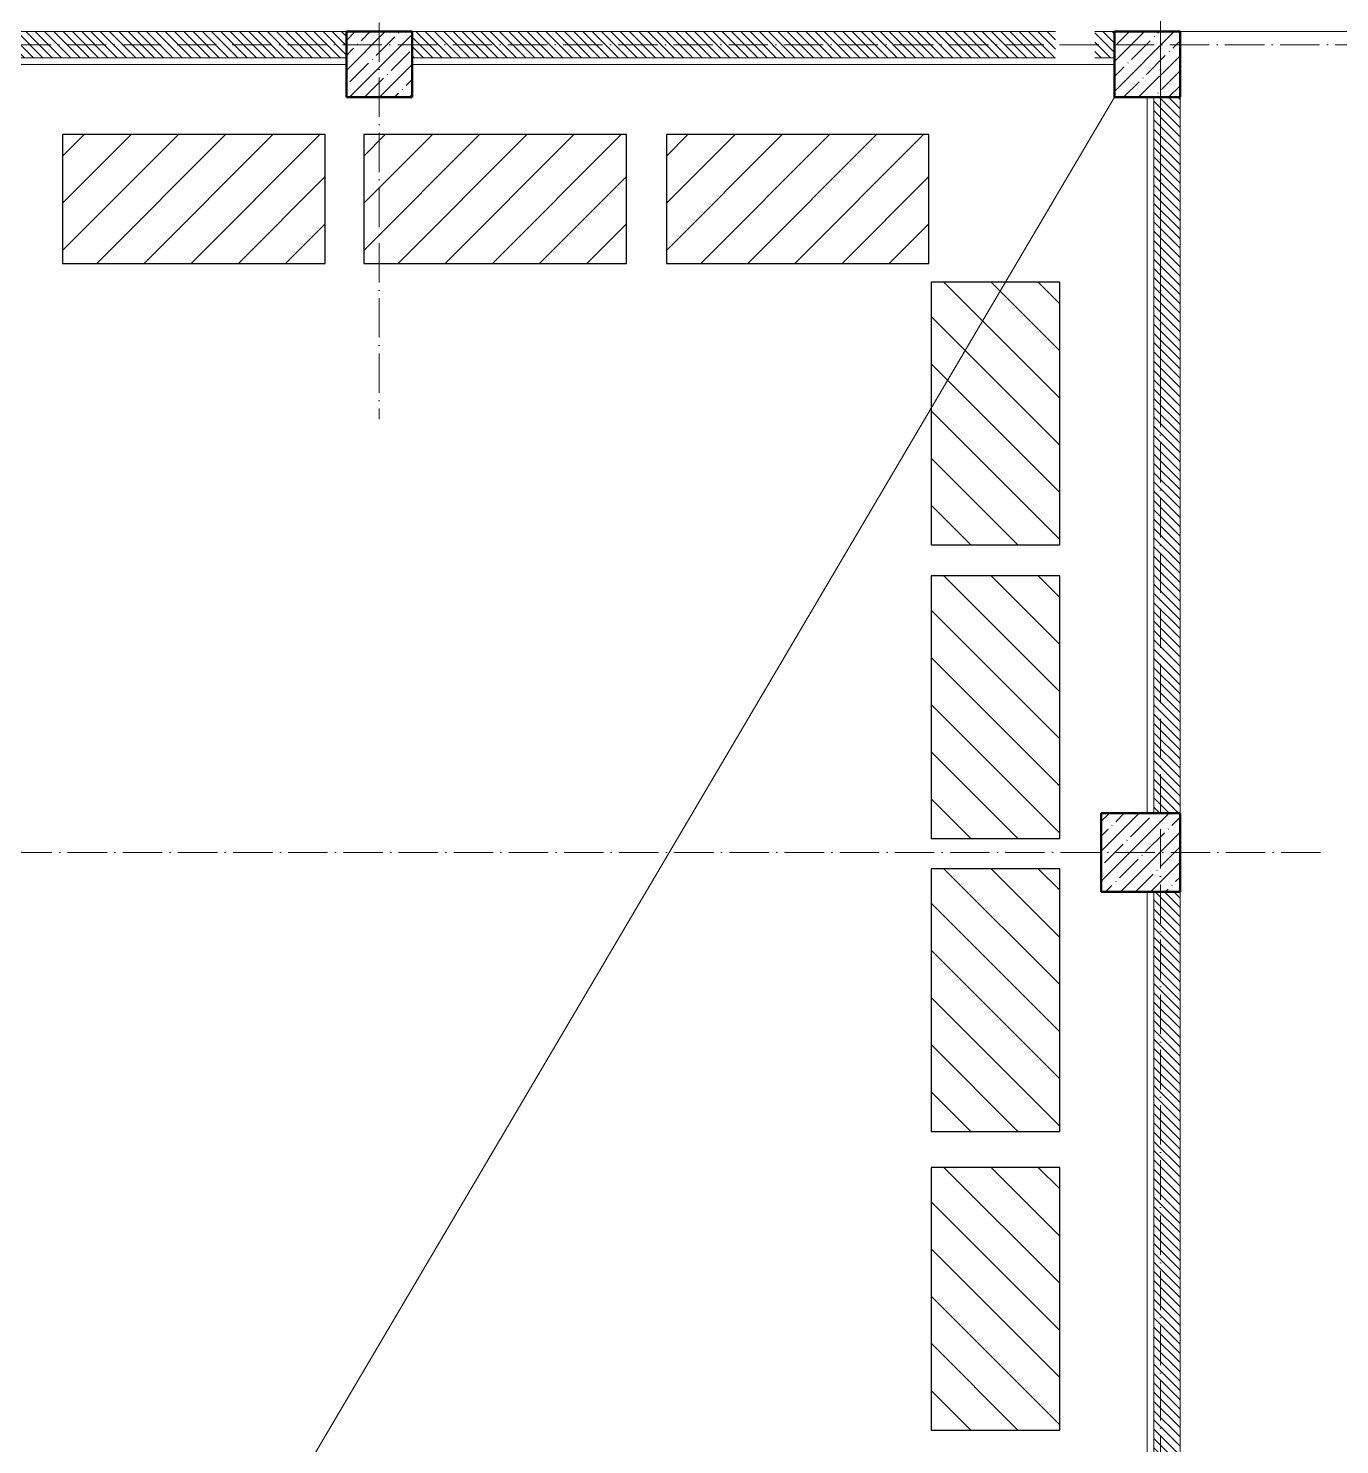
# Model space of a CAD drawing. Header units: millimetres. Extents: x -356862 to 418287, y 0 to 839748.
# Drawn here: x 222906 to 232895, y 491188 to 501972 of the extents above; entities that cross this region are included whole.
import ezdxf

# ---------------------------------------------------------------- set-up
doc = ezdxf.new("R2010")
doc.units = ezdxf.units.MM
doc.linetypes.add('50_200_ШТРИХ_1Т_ш5_п1_п1_', pattern=[700, 500, -100, 0, -100])
for name, color, linetype, lineweight in [('0) строит. леса', 20, 'Continuous', 30), ('A-DETL-____-OTLN-4', 7, 'Continuous', 18), ('A-FLOR-____-OTLN', 7, 'Continuous', 9), ('A-WALL-____-MCUT', 7, 'Continuous', 13), ('A-WALL-____-MCUT-3', 7, 'Continuous', 9), ('A-WALL-____-PATT-1', 7, 'Continuous', 9), ('S-COLS-____-MCUT', 7, 'Continuous', 50), ('S-COLS-____-OTLN', 7, 'Continuous', 9), ('S-GRID-____-OTLN-1', 7, '50_200_ШТРИХ_1Т_ш5_п1_п1_', 9)]:
    doc.layers.add(name, color=color, linetype=linetype, lineweight=lineweight)
pattern_1 = [(45, (-89000, -42681.04), (-114.04925, 114.04925), []), (45, (-88885.95, -42681.04), (-114.04925, 114.04925), [201.613, -40.323, 3.353, -36.97])]
pattern_2 = [(45, (-83150, -42681.04), (-114.04925, 114.04925), []), (45, (-83035.95, -42681.04), (-114.04925, 114.04925), [201.613, -40.323, 3.353, -36.97])]
pattern_3 = [(135, (142429.057, 459015.94), (-35.35534, -35.35534), [])]

# ---------------------------------------------------------------- blocks, each defined once
blk = doc.blocks.new('BSC_Колонна _Прямоугольная - 500х500-V33-АР1_План отверстий 3 этажа в осях 1-64_Ю-ЯЯ')
at = {"layer": 'S-COLS-____-OTLN'}
h = blk.add_hatch(dxfattribs=at)
h.set_pattern_fill('FP_41', color=256, style=0, pattern_type=2)
h.set_pattern_definition(pattern_1)
h.paths.add_polyline_path([(-250, -250), (250, -250), (250, 250), (-250, 250)], flags=0)
at = {"layer": 'S-COLS-____-MCUT'}
for p, q in [((250, 250), (-250, 250)), ((-250, 250), (-250, -250)), ((250, -250), (250, 250)), ((-250, -250), (250, -250))]:
    blk.add_line(p, q, dxfattribs=at)
blk = doc.blocks.new('BSC_Колонна _Прямоугольная - 500х500-V35-АР1_План отверстий 3 этажа в осях 1-64_Ю-ЯЯ')
at = {"layer": 'S-COLS-____-OTLN'}
h = blk.add_hatch(dxfattribs=at)
h.set_pattern_fill('FP_43', color=256, style=0, pattern_type=2)
h.set_pattern_definition(pattern_2)
h.paths.add_polyline_path([(-250, -250), (250, -250), (250, 250), (-250, 250)], flags=0)
at = {"layer": 'S-COLS-____-MCUT'}
for p, q in [((250, 250), (-250, 250)), ((-250, 250), (-250, -250)), ((250, -250), (250, 250)), ((-250, -250), (250, -250))]:
    blk.add_line(p, q, dxfattribs=at)
blk = doc.blocks.new('BSC_Колонна _Прямоугольная - 500х500-25642906-АР1_План отверстий 3 этажа в осях 1-64_А-ГГ')
at = {"layer": 'S-COLS-____-OTLN'}
h = blk.add_hatch(dxfattribs=at)
h.set_pattern_fill('FP_48', color=256, style=0, pattern_type=2)
h.set_pattern_definition(pattern_1)
h.paths.add_polyline_path([(-250, -250), (250, -250), (250, 250), (-250, 250)], flags=0)
at = {"layer": 'S-COLS-____-MCUT'}
for p, q in [((250, 250), (-250, 250)), ((-250, 250), (-250, -250)), ((250, -250), (250, 250)), ((-250, -250), (250, -250))]:
    blk.add_line(p, q, dxfattribs=at)
blk = doc.blocks.new('BSC_Колонна _Прямоугольная - 600х600-26981669-АР1_План отверстий 3 этажа в осях 1-64_А-ГГ')
at = {"layer": 'S-COLS-____-OTLN'}
h = blk.add_hatch(dxfattribs=at)
h.set_pattern_fill('FP_54', color=256, style=0, pattern_type=2)
h.set_pattern_definition([(45, (-88950, -36681.04), (-114.04925, 114.04925), []), (45, (-88835.95, -36681.04), (-114.04925, 114.04925), [201.613, -40.323, 3.353, -36.97])])
h.paths.add_polyline_path([(-300, -300), (300, -300), (300, 300), (-300, 300)], flags=0)
at = {"layer": 'S-COLS-____-MCUT'}
for p, q in [((300, 300), (-300, 300)), ((-300, 300), (-300, -300)), ((300, -300), (300, 300)), ((-300, -300), (300, -300))]:
    blk.add_line(p, q, dxfattribs=at)
blk = doc.blocks.new('BSC_Колонна _Прямоугольная - 500х500-V22-АР1_План отверстий 3 этажа в осях 1-64_А-ГГ')
at = {"layer": 'S-COLS-____-OTLN'}
h = blk.add_hatch(dxfattribs=at)
h.set_pattern_fill('FP_59', color=256, style=0, pattern_type=2)
h.set_pattern_definition(pattern_2)
h.paths.add_polyline_path([(-250, -250), (250, -250), (250, 250), (-250, 250)], flags=0)
at = {"layer": 'S-COLS-____-MCUT'}
for p, q in [((250, 250), (-250, 250)), ((-250, 250), (-250, -250)), ((250, -250), (250, 250)), ((-250, -250), (250, -250))]:
    blk.add_line(p, q, dxfattribs=at)

msp = doc.modelspace()

# ---------------------------------------------------------------- hatches: boundary and pattern name
at = {"layer": '0) строит. леса'}
h = msp.add_hatch(dxfattribs=at)
h.set_pattern_fill('ANSI31', color=256, scale=80)
h.set_pattern_definition([(45, (223607.92, 646201.03), (-179.60512, 179.60512), [])])
h.paths.add_polyline_path([(223167.6886, 500182.534), (225167.6886, 500182.534), (225167.6886, 501162.534), (223167.6886, 501162.534)])
h = msp.add_hatch(dxfattribs=at)
h.set_pattern_fill('ANSI31', color=256, scale=80)
h.set_pattern_definition([(45, (225901.93, 646201.03), (-179.60512, 179.60512), [])])
h.paths.add_polyline_path([(225461.7017, 500182.534), (227461.7017, 500182.534), (227461.7017, 501162.534), (225461.7017, 501162.534)])
h = msp.add_hatch(dxfattribs=at)
h.set_pattern_fill('ANSI31', color=256, scale=80)
h.set_pattern_definition([(45, (228206.61, 646201.03), (-179.60512, 179.60512), [])])
h.paths.add_polyline_path([(227766.3852, 500182.534), (229766.3852, 500182.534), (229766.3852, 501162.534), (227766.3852, 501162.534)])
h = msp.add_hatch(dxfattribs=at)
h.set_pattern_fill('ANSI31', color=256, scale=80, angle=-90)
h.set_pattern_definition([(315, (375800.56, 499598.46), (179.60512, 179.60512), [])])
h.paths.add_polyline_path([(229782.0629, 500038.6902), (229782.0629, 498038.6902), (230762.0629, 498038.6902), (230762.0629, 500038.6902)])
h = msp.add_hatch(dxfattribs=at)
h.set_pattern_fill('ANSI31', color=256, scale=80, angle=-90)
h.set_pattern_definition([(315, (375800.56, 497362.26), (179.60512, 179.60512), [])])
h.paths.add_polyline_path([(229782.0629, 497802.4875), (229782.0629, 495802.4875), (230762.0629, 495802.4875), (230762.0629, 497802.4875)])
h = msp.add_hatch(dxfattribs=at)
h.set_pattern_fill('ANSI31', color=256, scale=80, angle=-90)
h.set_pattern_definition([(315, (375800.56, 495132.6), (179.60512, 179.60512), [])])
h.paths.add_polyline_path([(229782.0629, 495572.8338), (229782.0629, 493572.8338), (230762.0629, 493572.8338), (230762.0629, 495572.8338)])
h = msp.add_hatch(dxfattribs=at)
h.set_pattern_fill('ANSI31', color=256, scale=80, angle=-90)
h.set_pattern_definition([(315, (375800.56, 492858.24), (179.60512, 179.60512), [])])
h.paths.add_polyline_path([(229782.0629, 493298.4695), (229782.0629, 491298.4695), (230762.0629, 491298.4695), (230762.0629, 493298.4695)])
at = {"layer": 'A-WALL-____-PATT-1'}
h = msp.add_hatch(dxfattribs=at)
h.set_pattern_fill('FP_9', color=256, style=0, pattern_type=2)
h.set_pattern_definition(pattern_3)
h.paths.add_polyline_path([(225329.0567, 501746.983), (225329.0567, 501946.983), (220429.0567, 501946.983), (220429.0567, 501746.983), (223718.388, 501746.983)], flags=0)
h = msp.add_hatch(dxfattribs=at)
h.set_pattern_fill('FP_6', color=256, style=0, pattern_type=2)
h.set_pattern_definition(pattern_3)
h.paths.add_polyline_path([(225329.0567, 501746.983), (225329.0567, 501946.983), (220429.0567, 501946.983), (220429.0567, 501746.983), (223718.737, 501746.983)], flags=0)
h = msp.add_hatch(dxfattribs=at)
h.set_pattern_fill('FP_9', color=256, style=0, pattern_type=2)
h.set_pattern_definition(pattern_3)
h.paths.add_polyline_path([(231029.0567, 501746.983), (231179.0567, 501746.983), (231179.0567, 501946.983), (231029.0567, 501946.983)], flags=0)
h.paths.add_polyline_path([(230729.0567, 501746.983), (230729.0567, 501946.983), (225829.0567, 501946.983), (225829.0567, 501746.983), (227253.3166, 501746.983)], flags=0)
h = msp.add_hatch(dxfattribs=at)
h.set_pattern_fill('FP_6', color=256, style=0, pattern_type=2)
h.set_pattern_definition(pattern_3)
h.paths.add_polyline_path([(231029.0567, 501746.983), (231179.0567, 501746.983), (231179.0567, 501946.983), (231029.0567, 501946.983)], flags=0)
h.paths.add_polyline_path([(230729.0567, 501746.983), (230729.0567, 501946.983), (225829.0567, 501946.983), (225829.0567, 501746.983), (227253.6656, 501746.983)], flags=0)
h = msp.add_hatch(dxfattribs=at)
h.set_pattern_fill('FP_6', color=256, style=0, pattern_type=2)
h.set_pattern_definition(pattern_3)
h.paths.add_polyline_path([(231679.0567, 495996.983), (231679.0567, 501446.983), (231479.0567, 501446.983), (231479.0567, 495996.983)], flags=0)
h = msp.add_hatch(dxfattribs=at)
h.set_pattern_fill('FP_6', color=256, style=0, pattern_type=2)
h.set_pattern_definition(pattern_3)
h.paths.add_polyline_path([(231679.0567, 489996.983), (231679.0567, 495396.983), (231479.0567, 495396.983), (231479.0567, 489996.983)], flags=0)

# ---------------------------------------------------------------- linework, layer by layer
at = {"layer": '0) строит. леса'}
for points in [[(223167.6886, 500182.534), (225167.6886, 500182.534), (225167.6886, 501162.534), (223167.6886, 501162.534)], [(225461.7017, 500182.534), (227461.7017, 500182.534), (227461.7017, 501162.534), (225461.7017, 501162.534)], [(227766.3852, 500182.534), (229766.3852, 500182.534), (229766.3852, 501162.534), (227766.3852, 501162.534)], [(229782.0629, 500038.6902), (229782.0629, 498038.6902), (230762.0629, 498038.6902), (230762.0629, 500038.6902)], [(229782.0629, 497802.4875), (229782.0629, 495802.4875), (230762.0629, 495802.4875), (230762.0629, 497802.4875)], [(229782.0629, 495572.8338), (229782.0629, 493572.8338), (230762.0629, 493572.8338), (230762.0629, 495572.8338)], [(229782.0629, 493298.4695), (229782.0629, 491298.4695), (230762.0629, 491298.4695), (230762.0629, 493298.4695)]]:
    msp.add_lwpolyline(points, close=True, dxfattribs=at)
at = {"layer": 'A-DETL-____-OTLN-4'}
msp.add_line((213779.0567, 471946.983), (231179.0567, 501446.983), dxfattribs=at)
at = {"layer": 'A-FLOR-____-OTLN'}
for p, q in [((235129.0567, 501946.983), (231679.0567, 501946.983)), ((235129.0567, 501946.983), (231679.0567, 501946.983)), ((220429.0567, 501696.983), (225329.0567, 501696.983)), ((220429.0567, 501696.983), (225329.0567, 501696.983)), ((225829.0567, 501696.983), (231179.0567, 501696.983)), ((225829.0567, 501696.983), (231179.0567, 501696.983)), ((231429.0567, 501446.983), (231429.0567, 495996.983)), ((231429.0567, 495396.983), (231429.0567, 489996.983))]:
    msp.add_line(p, q, dxfattribs=at)
at = {"layer": 'A-WALL-____-MCUT'}
for p, q in [((225329.0567, 501946.983), (220429.0567, 501946.983)), ((230729.0567, 501946.983), (225829.0567, 501946.983)), ((231179.0567, 501946.983), (231029.0567, 501946.983)), ((220429.0567, 501746.983), (225329.0567, 501746.983)), ((225829.0567, 501746.983), (230729.0567, 501746.983)), ((231029.0567, 501746.983), (231179.0567, 501746.983))]:
    msp.add_line(p, q, dxfattribs=at)
at = {"layer": 'A-WALL-____-MCUT-3'}
for p, q in [((225329.0567, 501946.983), (220429.0567, 501946.983)), ((230729.0567, 501946.983), (225829.0567, 501946.983)), ((231179.0567, 501946.983), (231029.0567, 501946.983)), ((220429.0567, 501746.983), (225329.0567, 501746.983)), ((225829.0567, 501746.983), (230729.0567, 501746.983)), ((231029.0567, 501746.983), (231179.0567, 501746.983)), ((231479.0567, 501446.983), (231479.0567, 495996.983)), ((231679.0567, 495996.983), (231679.0567, 501446.983)), ((231479.0567, 495396.983), (231479.0567, 489996.983)), ((231679.0567, 489996.983), (231679.0567, 495396.983))]:
    msp.add_line(p, q, dxfattribs=at)
at = {"layer": 'S-GRID-____-OTLN-1', "color": 251, "ltscale": 0.6, "true_color": 0x636466}
for p, q in [((225579.0567, 549908.7924), (225579.0567, 498996.983)), ((231529.0567, 549908.7924), (231529.0567, 498996.983)), ((231529.0567, 508896.9006), (231529.0567, 454533.3346)), ((209755.8272, 501846.983), (246503.4633, 501846.983)), ((232747.844, 495696.983), (209755.8272, 495696.983))]:
    msp.add_line(p, q, dxfattribs=at)

# ---------------------------------------------------------------- block references
at = {"layer": 'S-COLS-____-OTLN'}
for name, p in [('BSC_Колонна _Прямоугольная - 500х500-V35-АР1_План отверстий 3 этажа в осях 1-64_Ю-ЯЯ', (225579.0567, 501696.983)), ('BSC_Колонна _Прямоугольная - 500х500-V22-АР1_План отверстий 3 этажа в осях 1-64_А-ГГ', (225579.0567, 501696.983)), ('BSC_Колонна _Прямоугольная - 500х500-V33-АР1_План отверстий 3 этажа в осях 1-64_Ю-ЯЯ', (231429.0567, 501696.983)), ('BSC_Колонна _Прямоугольная - 500х500-25642906-АР1_План отверстий 3 этажа в осях 1-64_А-ГГ', (231429.0567, 501696.983)), ('BSC_Колонна _Прямоугольная - 600х600-26981669-АР1_План отверстий 3 этажа в осях 1-64_А-ГГ', (231379.0567, 495696.983))]:
    msp.add_blockref(name, p, dxfattribs=at)

doc.saveas('drawing.dxf')
